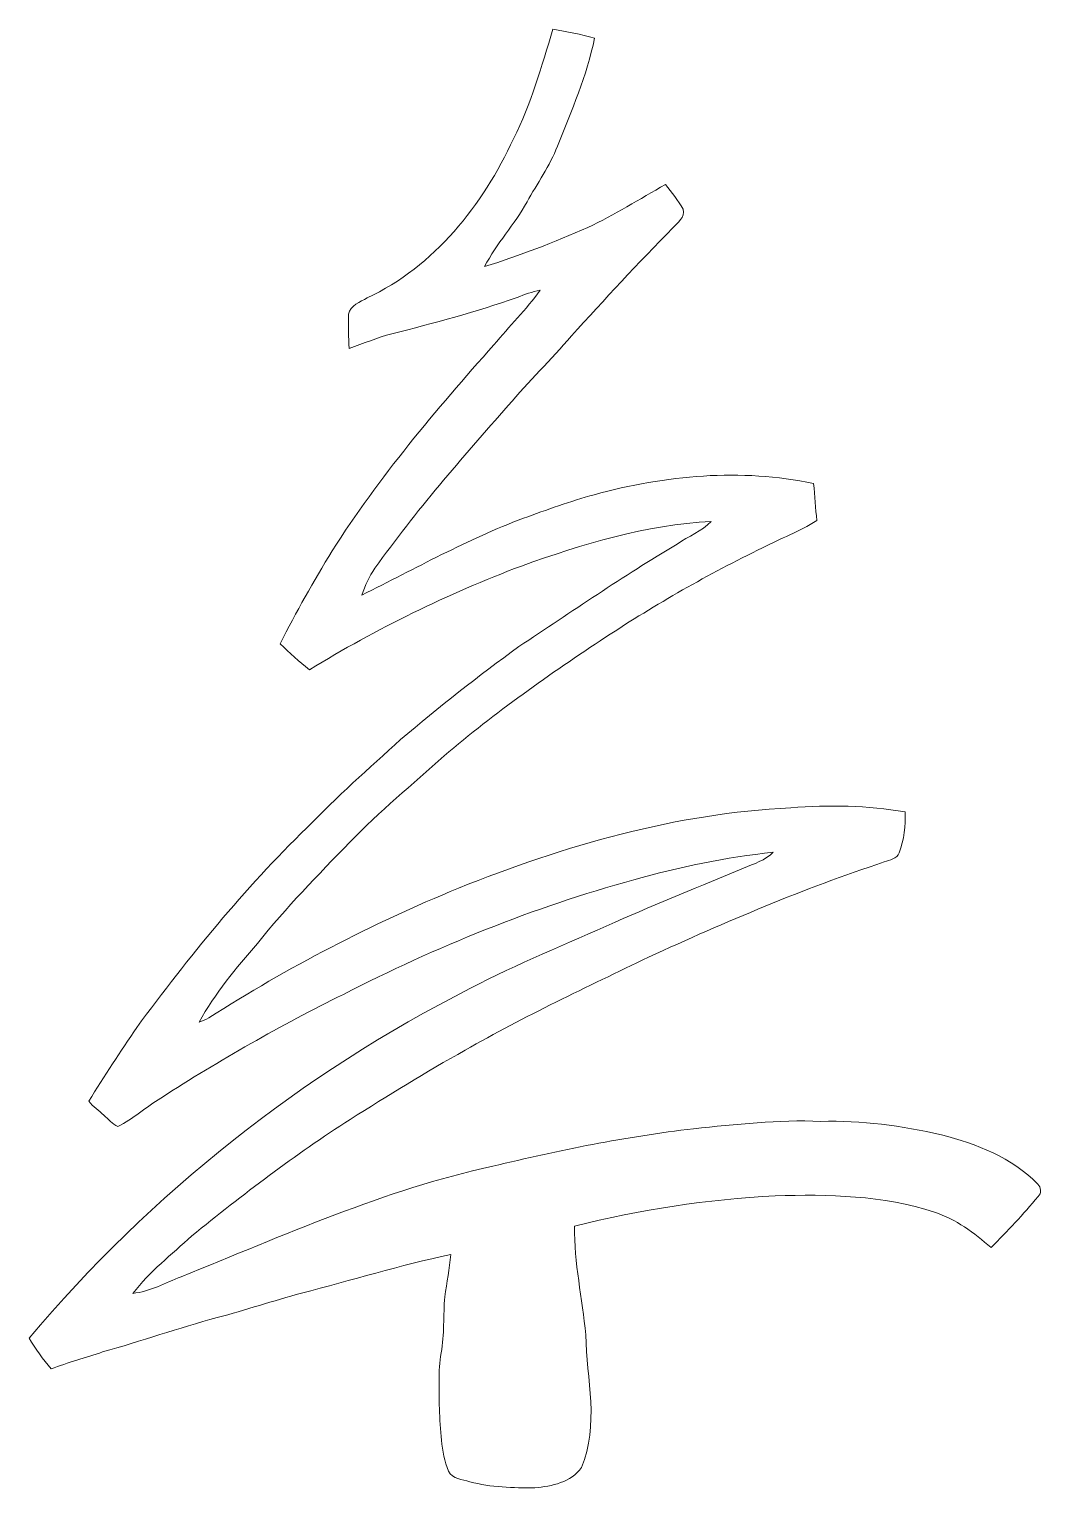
# Model space of a CAD drawing. Header units: centimetres. Extents: x -11.2 to 11.2, y -16.1 to 16.1.
import ezdxf

# ---------------------------------------------------------------- set-up
doc = ezdxf.new("R2010")
doc.units = ezdxf.units.CM
doc.header["$MEASUREMENT"] = 0
doc.layers.add('Layer 1', color=7, linetype='Continuous')

msp = doc.modelspace()

# ---------------------------------------------------------------- linework, layer by layer
at = {"layer": 'Layer 1', "color": 253, "lineweight": 9}
msp.add_open_spline([(0.399, 16.0805), (0.70663, 16.02405), (1.01778, 15.97361), (1.31728, 15.87977), (1.31728, 15.87977), (1.14407, 15.05568), (0.81564, 14.28063), (0.49955, 13.50416), (0.49955, 13.50416), (0.3281, 13.06601), (0.05399, 12.68007), (-0.17179, 12.27015), (-0.17179, 12.27015), (-0.44872, 11.77308), (-0.8463, 11.35292), (-1.10736, 10.84669), (-1.10736, 10.84669), (-0.33336, 11.08728), (0.42687, 11.37868), (1.167, 11.71029), (1.167, 11.71029), (1.75967, 11.98581), (2.31071, 12.33788), (2.8815, 12.65432), (2.8815, 12.65432), (3.01168, 12.47405), (3.16267, 12.30613), (3.27273, 12.1121), (3.27273, 12.1121), (3.326, 11.92619), (3.14362, 11.82071), (3.04766, 11.69794), (3.04766, 11.69794), (2.27543, 10.92818), (1.5413, 10.12208), (0.80646, 9.31704), (0.80646, 9.31704), (0.3535, 8.79493), (-0.13933, 8.30951), (-0.58595, 7.7814), (-0.58595, 7.7814), (-1.61253, 6.625), (-2.62959, 5.45483), (-3.52741, 4.19365), (-3.52741, 4.19365), (-3.65582, 4.01444), (-3.73978, 3.80877), (-3.81704, 3.60345), (-3.81704, 3.60345), (-2.63841, 4.18589), (-1.48695, 4.83465), (-0.25258, 5.29714), (-0.25258, 5.29714), (0.2653, 5.48023), (0.78036, 5.67355), (1.31164, 5.81608), (1.31164, 5.81608), (2.87938, 6.24717), (4.54873, 6.40098), (6.14999, 6.06373), (6.14999, 6.06373), (6.17327, 5.79103), (6.19373, 5.51763), (6.22054, 5.24493), (6.22054, 5.24493), (5.84413, 5.0001), (5.41586, 4.85722), (5.02251, 4.64485), (5.02251, 4.64485), (3.82659, 4.06418), (2.66984, 3.40378), (1.55964, 2.67318), (1.55964, 2.67318), (0.32986, 1.8625), (-0.87805, 1.01371), (-2.00165, 0.0598), (-2.00165, 0.0598), (-2.6938, -0.57696), (-3.43075, -1.16504), (-4.08163, -1.84591), (-4.08163, -1.84591), (-4.78401, -2.56805), (-5.49062, -3.28948), (-6.12033, -4.07688), (-6.12033, -4.07688), (-6.59376, -4.62051), (-7.05695, -5.18213), (-7.40515, -5.81607), (-7.40515, -5.81607), (-7.33283, -5.78715), (-7.25945, -5.75892), (-7.19136, -5.72047), (-7.19136, -5.72047), (-5.44864, -4.60286), (-3.60255, -3.64614), (-1.68768, -2.8605), (-1.68768, -2.8605), (0.65159, -1.91964), (3.11504, -1.20879), (5.64587, -1.08814), (5.64587, -1.08814), (6.48654, -1.01583), (7.33708, -1.03804), (8.16999, -1.1774), (8.16999, -1.1774), (8.18375, -1.48185), (8.14318, -1.79194), (8.037, -2.07839), (8.037, -2.07839), (7.99078, -2.21668), (7.82462, -2.23114), (7.70997, -2.28159), (7.70997, -2.28159), (5.93127, -2.86403), (4.20971, -3.6031), (2.50897, -4.37991), (2.50897, -4.37991), (1.14654, -5.03855), (-0.22682, -5.68061), (-1.54022, -6.43414), (-1.54022, -6.43414), (-2.40593, -6.90616), (-3.23743, -7.43744), (-4.07563, -7.95638), (-4.07563, -7.95638), (-5.29307, -8.73954), (-6.44665, -9.61655), (-7.5706, -10.52778), (-7.5706, -10.52778), (-8.01475, -10.937), (-8.49699, -11.31376), (-8.86988, -11.79319), (-8.86988, -11.79319), (-8.48888, -11.75368), (-8.15233, -11.56177), (-7.80167, -11.42489), (-7.80167, -11.42489), (-5.54601, -10.52284), (-3.31469, -9.50684), (-0.92956, -8.98896), (-0.92956, -8.98896), (0.53165, -8.6383), (2.00661, -8.33703), (3.50027, -8.16274), (3.50027, -8.16274), (4.43372, -8.06749), (5.37035, -7.9599), (6.3105, -8.00083), (6.3105, -8.00083), (7.20479, -7.97331), (8.09803, -8.09996), (8.96833, -8.29787), (8.96833, -8.29787), (9.74127, -8.49894), (10.52761, -8.79705), (11.09452, -9.38301), (11.09452, -9.38301), (11.16472, -9.45216), (11.18483, -9.58833), (11.10052, -9.65677), (11.10052, -9.65677), (10.77632, -10.05046), (10.42707, -10.42335), (10.0637, -10.78142), (10.0637, -10.78142), (9.69329, -10.45722), (9.28865, -10.15701), (8.81487, -10.00424), (8.81487, -10.00424), (7.68598, -9.6296), (6.47737, -9.60667), (5.29909, -9.64266), (5.29909, -9.64266), (3.80895, -9.72133), (2.32447, -9.94709), (0.87772, -10.31258), (0.87772, -10.31258), (0.86326, -11.11727), (1.04812, -11.90925), (1.12396, -12.70688), (1.12396, -12.70688), (1.1409, -13.6802), (1.42912, -14.69867), (1.02695, -15.63141), (1.02695, -15.63141), (0.80294, -15.95879), (0.37008, -16.04487), (0.00248, -16.0805), (0.00248, -16.0805), (-0.47906, -16.07979), (-0.9673, -16.07274), (-1.43473, -15.94574), (-1.43473, -15.94574), (-1.59454, -15.89352), (-1.81715, -15.88647), (-1.90499, -15.71608), (-1.90499, -15.71608), (-2.07538, -15.27616), (-2.08314, -14.79639), (-2.10678, -14.33178), (-2.10678, -14.33178), (-2.11066, -13.92326), (-2.13606, -13.51122), (-2.0655, -13.10729), (-2.0655, -13.10729), (-1.996, -12.69736), (-2.01858, -12.27932), (-1.9886, -11.86692), (-1.9886, -11.86692), (-1.94027, -11.55683), (-1.87959, -11.24815), (-1.85489, -10.93488), (-1.85489, -10.93488), (-2.96226, -11.17724), (-4.05093, -11.49897), (-5.14631, -11.78966), (-5.14631, -11.78966), (-5.77073, -11.95547), (-6.38421, -12.16114), (-7.00827, -12.32835), (-7.00827, -12.32835), (-7.85776, -12.55695), (-8.68926, -12.84658), (-9.53592, -13.08541), (-9.53592, -13.08541), (-9.91445, -13.21065), (-10.29828, -13.32001), (-10.67328, -13.45689), (-10.67328, -13.45689), (-10.85037, -13.24416), (-11.01053, -13.01839), (-11.15588, -12.78308), (-11.15588, -12.78308), (-8.47159, -9.59291), (-5.13961, -6.95202), (-1.42098, -5.06677), (-1.42098, -5.06677), (-0.38452, -4.52032), (0.70592, -4.08993), (1.77272, -3.60733), (1.77272, -3.60733), (2.70899, -3.19317), (3.65867, -2.81041), (4.60447, -2.41847), (4.60447, -2.41847), (4.83095, -2.32005), (5.08142, -2.24949), (5.25852, -2.06781), (5.25852, -2.06781), (4.21853, -2.18035), (3.1863, -2.38461), (2.18265, -2.67812), (2.18265, -2.67812), (-0.03773, -3.27925), (-2.17804, -4.15414), (-4.22415, -5.19977), (-4.22415, -5.19977), (-5.60633, -5.88663), (-6.95253, -6.64722), (-8.24828, -7.48577), (-8.24828, -7.48577), (-8.57531, -7.68297), (-8.8593, -7.94756), (-9.2029, -8.11654), (-9.2029, -8.11654), (-9.32179, -8.05692), (-9.40751, -7.95178), (-9.5077, -7.86748), (-9.5077, -7.86748), (-9.61636, -7.7627), (-9.75182, -7.68262), (-9.83578, -7.55492), (-9.83578, -7.55492), (-9.50735, -6.99964), (-9.13834, -6.46695), (-8.78168, -5.92932), (-8.78168, -5.92932), (-7.63692, -4.37851), (-6.41666, -2.87532), (-5.03201, -1.53053), (-5.03201, -1.53053), (-4.37267, -0.8486), (-3.66253, -0.21819), (-2.96015, 0.41893), (-2.96015, 0.41893), (-2.11877, 1.13613), (-1.24565, 1.81664), (-0.35206, 2.46786), (-0.35206, 2.46786), (0.80505, 3.23198), (1.94629, 4.0215), (3.14079, 4.7274), (3.14079, 4.7274), (3.38597, 4.90132), (3.68195, 5.00857), (3.89292, 5.22835), (3.89292, 5.22835), (2.44935, 5.15391), (1.05482, 4.72987), (-0.29703, 4.24375), (-0.29703, 4.24375), (-1.92298, 3.63132), (-3.48967, 2.86156), (-4.97345, 1.95775), (-4.97345, 1.95775), (-5.19746, 2.1359), (-5.41195, 2.32569), (-5.6155, 2.52713), (-5.6155, 2.52713), (-5.27084, 3.23022), (-4.88032, 3.90896), (-4.4718, 4.57712), (-4.4718, 4.57712), (-3.43534, 6.2059), (-2.18509, 7.68333), (-0.9038, 9.12266), (-0.9038, 9.12266), (-0.56055, 9.5213), (-0.19402, 9.90124), (0.1196, 10.32457), (0.1196, 10.32457), (-0.05749, 10.29494), (-0.22435, 10.22615), (-0.39333, 10.16724), (-0.39333, 10.16724), (-1.29539, 9.84127), (-2.22566, 9.60209), (-3.15347, 9.3629), (-3.15347, 9.3629), (-3.47697, 9.28177), (-3.78353, 9.15124), (-4.09574, 9.03729), (-4.09574, 9.03729), (-4.10773, 9.28988), (-4.12008, 9.54317), (-4.1102, 9.79541), (-4.1102, 9.79541), (-4.06646, 9.98873), (-3.85267, 10.06739), (-3.69851, 10.15454), (-3.69851, 10.15454), (-2.21543, 10.84986), (-1.14475, 12.20241), (-0.46953, 13.66503), (-0.46953, 13.66503), (-0.08571, 14.43373), (0.15065, 15.2617), (0.399, 16.0805)], degree=3, knots=[0, 0, 0, 0, 0.01136364, 0.01136364, 0.01136364, 0.01136364, 0.02272727, 0.02272727, 0.02272727, 0.02272727, 0.03409091, 0.03409091, 0.03409091, 0.03409091, 0.04545455, 0.04545455, 0.04545455, 0.04545455, 0.05681818, 0.05681818, 0.05681818, 0.05681818, 0.06818182, 0.06818182, 0.06818182, 0.06818182, 0.07954545, 0.07954545, 0.07954545, 0.07954545, 0.09090909, 0.09090909, 0.09090909, 0.09090909, 0.10227273, 0.10227273, 0.10227273, 0.10227273, 0.11363636, 0.11363636, 0.11363636, 0.11363636, 0.125, 0.125, 0.125, 0.125, 0.13636364, 0.13636364, 0.13636364, 0.13636364, 0.14772727, 0.14772727, 0.14772727, 0.14772727, 0.15909091, 0.15909091, 0.15909091, 0.15909091, 0.17045455, 0.17045455, 0.17045455, 0.17045455, 0.18181818, 0.18181818, 0.18181818, 0.18181818, 0.19318182, 0.19318182, 0.19318182, 0.19318182, 0.20454545, 0.20454545, 0.20454545, 0.20454545, 0.21590909, 0.21590909, 0.21590909, 0.21590909, 0.22727273, 0.22727273, 0.22727273, 0.22727273, 0.23863636, 0.23863636, 0.23863636, 0.23863636, 0.25, 0.25, 0.25, 0.25, 0.26136364, 0.26136364, 0.26136364, 0.26136364, 0.27272727, 0.27272727, 0.27272727, 0.27272727, 0.28409091, 0.28409091, 0.28409091, 0.28409091, 0.29545455, 0.29545455, 0.29545455, 0.29545455, 0.30681818, 0.30681818, 0.30681818, 0.30681818, 0.31818182, 0.31818182, 0.31818182, 0.31818182, 0.32954545, 0.32954545, 0.32954545, 0.32954545, 0.34090909, 0.34090909, 0.34090909, 0.34090909, 0.35227273, 0.35227273, 0.35227273, 0.35227273, 0.36363636, 0.36363636, 0.36363636, 0.36363636, 0.375, 0.375, 0.375, 0.375, 0.38636364, 0.38636364, 0.38636364, 0.38636364, 0.39772727, 0.39772727, 0.39772727, 0.39772727, 0.40909091, 0.40909091, 0.40909091, 0.40909091, 0.42045455, 0.42045455, 0.42045455, 0.42045455, 0.43181818, 0.43181818, 0.43181818, 0.43181818, 0.44318182, 0.44318182, 0.44318182, 0.44318182, 0.45454545, 0.45454545, 0.45454545, 0.45454545, 0.46590909, 0.46590909, 0.46590909, 0.46590909, 0.47727273, 0.47727273, 0.47727273, 0.47727273, 0.48863636, 0.48863636, 0.48863636, 0.48863636, 0.5, 0.5, 0.5, 0.5, 0.51136364, 0.51136364, 0.51136364, 0.51136364, 0.52272727, 0.52272727, 0.52272727, 0.52272727, 0.53409091, 0.53409091, 0.53409091, 0.53409091, 0.54545455, 0.54545455, 0.54545455, 0.54545455, 0.55681818, 0.55681818, 0.55681818, 0.55681818, 0.56818182, 0.56818182, 0.56818182, 0.56818182, 0.57954545, 0.57954545, 0.57954545, 0.57954545, 0.59090909, 0.59090909, 0.59090909, 0.59090909, 0.60227273, 0.60227273, 0.60227273, 0.60227273, 0.61363636, 0.61363636, 0.61363636, 0.61363636, 0.625, 0.625, 0.625, 0.625, 0.63636364, 0.63636364, 0.63636364, 0.63636364, 0.64772727, 0.64772727, 0.64772727, 0.64772727, 0.65909091, 0.65909091, 0.65909091, 0.65909091, 0.67045455, 0.67045455, 0.67045455, 0.67045455, 0.68181818, 0.68181818, 0.68181818, 0.68181818, 0.69318182, 0.69318182, 0.69318182, 0.69318182, 0.70454545, 0.70454545, 0.70454545, 0.70454545, 0.71590909, 0.71590909, 0.71590909, 0.71590909, 0.72727273, 0.72727273, 0.72727273, 0.72727273, 0.73863636, 0.73863636, 0.73863636, 0.73863636, 0.75, 0.75, 0.75, 0.75, 0.76136364, 0.76136364, 0.76136364, 0.76136364, 0.77272727, 0.77272727, 0.77272727, 0.77272727, 0.78409091, 0.78409091, 0.78409091, 0.78409091, 0.79545455, 0.79545455, 0.79545455, 0.79545455, 0.80681818, 0.80681818, 0.80681818, 0.80681818, 0.81818182, 0.81818182, 0.81818182, 0.81818182, 0.82954545, 0.82954545, 0.82954545, 0.82954545, 0.84090909, 0.84090909, 0.84090909, 0.84090909, 0.85227273, 0.85227273, 0.85227273, 0.85227273, 0.86363636, 0.86363636, 0.86363636, 0.86363636, 0.875, 0.875, 0.875, 0.875, 0.88636364, 0.88636364, 0.88636364, 0.88636364, 0.89772727, 0.89772727, 0.89772727, 0.89772727, 0.90909091, 0.90909091, 0.90909091, 0.90909091, 0.92045455, 0.92045455, 0.92045455, 0.92045455, 0.93181818, 0.93181818, 0.93181818, 0.93181818, 0.94318182, 0.94318182, 0.94318182, 0.94318182, 0.95454545, 0.95454545, 0.95454545, 0.95454545, 0.96590909, 0.96590909, 0.96590909, 0.96590909, 0.97727273, 0.97727273, 0.97727273, 0.97727273, 1, 1, 1, 1], dxfattribs=at)

doc.saveas('drawing.dxf')
